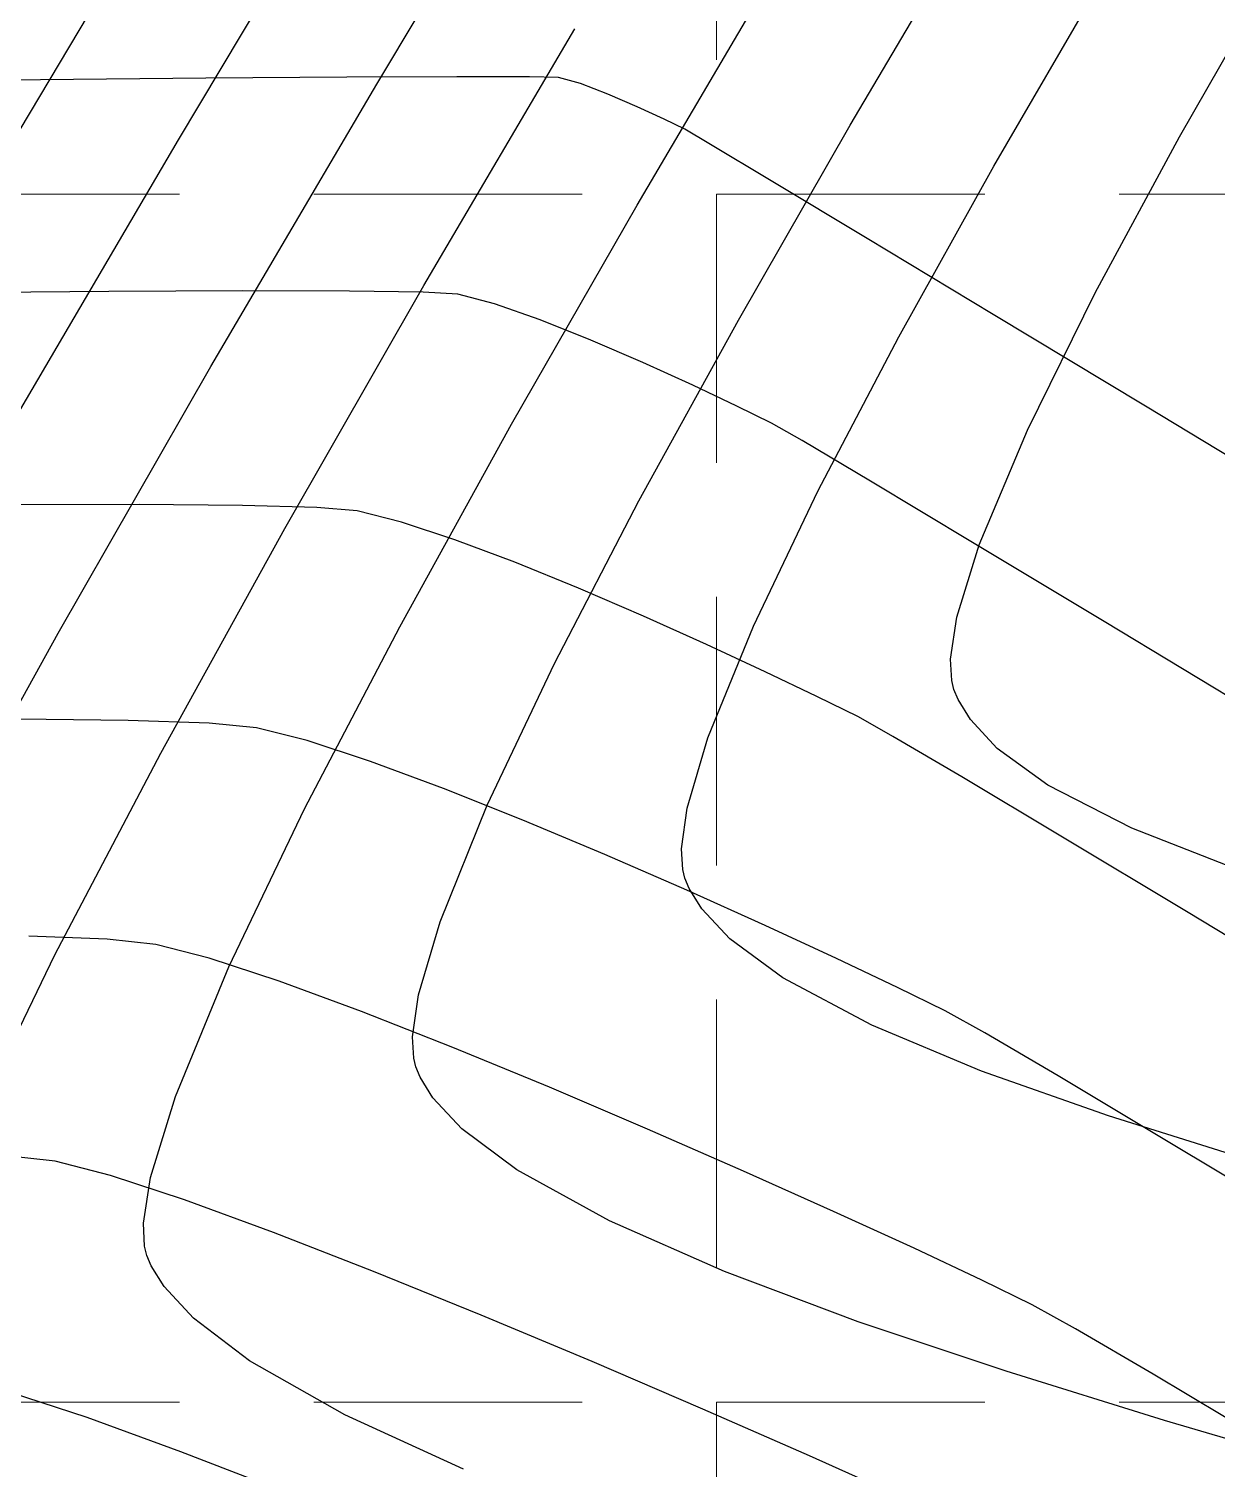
# Model space of a CAD drawing. Header units: inches. Extents: x 2547543 to 2548696, y 7125653 to 7126375.
# Drawn here: x 2547821.34 to 2547839.05, y 7125833.38 to 7125854.84 of the extents above; entities that cross this region are included whole.
import ezdxf

# ---------------------------------------------------------------- set-up
doc = ezdxf.new("R2010")
doc.units = ezdxf.units.IN
doc.header["$MEASUREMENT"] = 0
doc.linetypes.add('HIDDEN', pattern=[0.375, 0.25, -0.125])
for name, color, linetype in [('CONT-MJR', 6, 'Continuous'), ('CONT-MNR', 14, 'Continuous'), ('GRID', 254, 'HIDDEN'), ('V-TOPO-MAJR-E', 6, 'Continuous'), ('V-TOPO-MINR-E', 14, 'Continuous')]:
    doc.layers.add(name, color=color, linetype=linetype)

msp = doc.modelspace()

# ---------------------------------------------------------------- linework, layer by layer
at = {"layer": 'CONT-MJR', "color": 35}
for points, elevation in [([(2547820.614763337, 7125852.357143493), (2547823.691317408, 7125857.512633505)], 575), ([(2547833.576920695, 7125853.406456714), (2547835.388672926, 7125856.473457456)], 570), ([(2547830.428216655, 7125847.809372501), (2547831.910736078, 7125850.50108725)], 570), ([(2547829.167460008, 7125845.383335907), (2547830.428216655, 7125847.809372501)], 570), ([(2547827.141405973, 7125840.446664758), (2547827.463625365, 7125841.536390948)], 570), ([(2547827.052618803, 7125839.822527695), (2547827.141405973, 7125840.446664758)], 570), ([(2547827.104012799, 7125839.376439897), (2547827.070797814, 7125839.504658932)], 570), ([(2547827.168694026, 7125839.221943514), (2547827.104012799, 7125839.376439897)], 570), ([(2547829.986652921, 7125837.079029667), (2547828.607180728, 7125837.839600873)], 570), ([(2547831.703058706, 7125836.32471698), (2547829.986652921, 7125837.079029667)], 570), ([(2547835.90169536, 7125834.837946109), (2547833.695154159, 7125835.57743255)], 570), ([(2547840.71313932, 7125833.385446154), (2547838.261438387, 7125834.1070274)], 570)]:
    msp.add_lwpolyline(points, dxfattribs=dict(at, elevation=elevation))
at = {"layer": 'CONT-MJR', "color": 35, "extrusion": (0.8674738058234434, -0.4974828602175064, 0), "elevation": -1334811.044558596}
msp.add_lwpolyline([(7448991.36021347, 570), (7448994.709443663, 570)], dxfattribs=at)
at = {"layer": 'CONT-MJR', "color": 35, "extrusion": (0.9033709465058583, -0.4288600389510662, 0), "elevation": -754355.4821131323}
msp.add_lwpolyline([(7529941.470743118, 570.0000000000009), (7529943.804596122, 570.0000000000009)], dxfattribs=at)
at = {"layer": 'CONT-MJR', "color": 35, "extrusion": (0.9270922721656076, -0.3748331880861284, 0), "elevation": -308930.7485435968}
msp.add_lwpolyline([(7561322.911948836, 570), (7561324.78728532, 570)], dxfattribs=at)
at = {"layer": 'CONT-MJR', "color": 35, "extrusion": (0.9983686352359417, 0.05709700672647761, 0), "elevation": 2950534.741618912}
msp.add_lwpolyline([(6968741.361777454, 570), (6968741.680165625, 570)], dxfattribs=at)
at = {"layer": 'CONT-MJR', "color": 35, "extrusion": (0.8516091564621366, 0.5241773026656611, 0), "elevation": 5904956.128530357}
msp.add_lwpolyline([(4732916.393691211, 570), (4732916.755939802, 570)], dxfattribs=at)
at = {"layer": 'CONT-MJR', "color": 35, "extrusion": (0.7325327532969671, 0.6807317866437301, 0), "elevation": 6717152.044791153}
msp.add_lwpolyline([(3485522.699083135, 570.0000000000009), (3485523.328956115, 570.0000000000009)], dxfattribs=at)
at = {"layer": 'CONT-MJR', "color": 35, "extrusion": (-0.5984814294084385, -0.8011366791336121, 0), "elevation": -7233598.169575708}
msp.add_lwpolyline([(-2223522.666618685, 570), (-2223523.68995175, 570)], dxfattribs=at)
at = {"layer": 'CONT-MJR', "color": 35, "extrusion": (0.3512258913561722, 0.9362907525128413, 0), "elevation": 7566719.115684908}
msp.add_lwpolyline([(117264.8246278102, 570.0000000000005), (117266.9522740017, 570.0000000000005)], dxfattribs=at)
at = {"layer": 'CONT-MJR', "color": 35, "extrusion": (-0.2958765752953187, -0.9552261785522388, 0), "elevation": -7560628.942253757}
msp.add_lwpolyline([(325394.4143331279, 570), (325391.9439830901, 570)], dxfattribs=at)
at = {"layer": 'CONT-MNR', "color": 35}
for points, elevation in [([(2547826.519733646, 7125854.016733589), (2547829.133545259, 7125858.380129893)], 573), ([(2547838.484651746, 7125853.229351319), (2547839.940485189, 7125855.771917833)], 568), ([(2547824.048392224, 7125849.810431959), (2547826.519733646, 7125854.016733589)], 573), ([(2547820.87545591, 7125848.602542557), (2547823.566613168, 7125853.188745474)], 574), ([(2547837.228496694, 7125850.905527414), (2547838.484651746, 7125853.229351319)], 568), ([(2547832.133173687, 7125845.942568999), (2547833.094933972, 7125847.951210568)], 569), ([(2547823.300900703, 7125844.050050352), (2547825.149280195, 7125847.395182919)], 572), ([(2547825.445301671, 7125843.216574518), (2547826.863643765, 7125845.932313547)], 571), ([(2547835.071457615, 7125845.449116347), (2547835.165704013, 7125846.073602346)], 568), ([(2547819.739727458, 7125842.163322421), (2547821.771172869, 7125845.834777427)], 573), ([(2547835.088490162, 7125845.128576627), (2547835.071457615, 7125845.449116347)], 568), ([(2547835.122071172, 7125844.998483041), (2547835.088490162, 7125845.128576627)], 568), ([(2547835.766857751, 7125844.117269748), (2547835.366664403, 7125844.547463667)], 568), ([(2547831.146205798, 7125843.228365036), (2547831.456370787, 7125844.277745931)], 569), ([(2547831.06154784, 7125842.623572056), (2547831.146205798, 7125843.228365036)], 569), ([(2547839.310166145, 7125842.329256862), (2547837.771152651, 7125842.932649947)], 568), ([(2547831.080231242, 7125842.313396156), (2547831.06154784, 7125842.623572056)], 569), ([(2547823.520284878, 7125838.930283377), (2547824.316640759, 7125840.862838951)], 571), ([(2547833.896364914, 7125839.993335339), (2547832.572223992, 7125840.698959609)], 569), ([(2547839.511427614, 7125837.990271503), (2547837.42726337, 7125838.64238276)], 569), ([(2547823.094983613, 7125836.565418324), (2547823.060308303, 7125836.701948408)], 571), ([(2547823.159731168, 7125836.411097788), (2547823.094983613, 7125836.565418324)], 571), ([(2547823.787487141, 7125835.629585332), (2547823.351471548, 7125836.100386007)], 571), ([(2547824.625681148, 7125834.994258704), (2547823.787487141, 7125835.629585332)], 571)]:
    msp.add_lwpolyline(points, dxfattribs=dict(at, elevation=elevation))
at = {"layer": 'CONT-MNR', "color": 35, "extrusion": (0.8583202129888187, -0.5131144238616073, 0), "elevation": -1469529.587112186}
msp.add_lwpolyline([(7423588.848174811, 574.0000000000009), (7423594.393154694, 574.0000000000009)], dxfattribs=at)
at = {"layer": 'CONT-MNR', "color": 35, "extrusion": (0.8614775384883674, -0.5077956780832461, 0), "elevation": -1423578.295960409}
msp.add_lwpolyline([(7432538.889208112, 571.0000000000009), (7432542.890113631, 571.0000000000009)], dxfattribs=at)
at = {"layer": 'CONT-MNR', "color": 35, "extrusion": (0.8648733078239105, -0.501990200515635, 0), "elevation": -1373553.166771608}
msp.add_lwpolyline([(7441948.438241012, 569), (7441951.592735209, 569)], dxfattribs=at)
at = {"layer": 'CONT-MNR', "color": 35, "extrusion": (0.8618707386264596, -0.5071280212130669, 0), "elevation": -1417820.993867371}
msp.add_lwpolyline([(7433637.054801084, 572.0000000000005), (7433641.494516791, 572.0000000000005)], dxfattribs=at)
at = {"layer": 'CONT-MNR', "color": 35, "extrusion": (0.8735995340926699, -0.4866455116746378, 0), "elevation": -1241976.181980744}
msp.add_lwpolyline([(7465031.58784261, 569.0000000000005), (7465034.49575276, 569.0000000000005)], dxfattribs=at)
at = {"layer": 'CONT-MNR', "color": 35, "extrusion": (0.8675883151264245, -0.4972831340957503, 0), "elevation": -1333098.23864266}
msp.add_lwpolyline([(7449295.441200116, 571.0000000000009), (7449299.201297279, 571.0000000000009)], dxfattribs=at)
at = {"layer": 'CONT-MNR', "color": 35, "extrusion": (0.8676716787965406, -0.4971376648518926, 0), "elevation": -1331851.409576185}
msp.add_lwpolyline([(7449515.817390399, 572.0000000000005), (7449519.988292719, 572.0000000000005)], dxfattribs=at)
at = {"layer": 'CONT-MNR', "color": 35, "extrusion": (0.8965413835491839, -0.4429599841788368, 0), "elevation": -872225.2904786291}
msp.add_lwpolyline([(7517207.887199392, 568.0000000000009), (7517210.168231901, 568.0000000000009)], dxfattribs=at)
at = {"layer": 'CONT-MNR', "color": 35, "extrusion": (0.8853800658609122, -0.4648678726005128, 0), "elevation": -1056777.144158727}
msp.add_lwpolyline([(7493489.478940793, 569.0000000000005), (7493492.077241366, 569.0000000000005)], dxfattribs=at)
at = {"layer": 'CONT-MNR', "color": 35, "extrusion": (0.8677333979528735, -0.4970299287539537, 0), "elevation": -1330928.604692941}
msp.add_lwpolyline([(7449678.092903572, 573.0000000000009), (7449682.674557962, 573.0000000000009)], dxfattribs=at)
at = {"layer": 'CONT-MNR', "color": 35, "extrusion": (0.8755796814429704, -0.48307372257682, 0), "elevation": -1211483.487390546}
msp.add_lwpolyline([(7470034.118928398, 571), (7470037.566434119, 571)], dxfattribs=at)
at = {"layer": 'CONT-MNR', "color": 35, "extrusion": (0.9216005263521542, -0.3881397555358541, 0), "elevation": -417738.0350436629}
msp.add_lwpolyline([(7556100.736005522, 568.0000000000009), (7556102.587366131, 568.0000000000009)], dxfattribs=at)
at = {"layer": 'CONT-MNR', "color": 35, "extrusion": (0.9554588502623934, -0.2951243559167308, 0), "elevation": 331340.9252479933}
msp.add_lwpolyline([(7560380.908891281, 568.0000000000005), (7560382.039939589, 568.0000000000005)], dxfattribs=at)
at = {"layer": 'CONT-MNR', "color": 35, "extrusion": (0.9263756408616507, -0.3766008125564337, 0), "elevation": -323349.7469467707}
msp.add_lwpolyline([(7560723.956203296, 569), (7560725.753339354, 569)], dxfattribs=at)
at = {"layer": 'CONT-MNR', "color": 35, "extrusion": (0.923535890980939, 0.3835120051185403, 0), "elevation": 5085864.283066684}
msp.add_lwpolyline([(5603848.087869526, 568.0000000000009), (5603848.253289149, 568.0000000000009)], dxfattribs=at)
at = {"layer": 'CONT-MNR', "color": 35, "extrusion": (0.8546941583344425, 0.5191318673602872, 0), "elevation": 5876872.990729893}
msp.add_lwpolyline([(4767755.176293461, 568.0000000000005), (4767755.525246843, 568.0000000000005)], dxfattribs=at)
at = {"layer": 'CONT-MNR', "color": 35, "extrusion": (0.8855782294950465, -0.4644902576420938, 0), "elevation": -1053588.2908474}
msp.add_lwpolyline([(7493928.065770917, 572.0000000000005), (7493931.458963299, 572.0000000000005)], dxfattribs=at)
at = {"layer": 'CONT-MNR', "color": 35, "extrusion": (-0.5858519681347908, -0.8104180843444895, 0), "elevation": -7267567.537353027}
msp.add_lwpolyline([(-2109876.68994298, 568), (-2109877.619322971, 568)], dxfattribs=at)
at = {"layer": 'CONT-MNR', "color": 35, "extrusion": (0.4554976039574209, 0.8902370093346202, 0), "elevation": 7504223.101382781}
msp.add_lwpolyline([(977624.9043382523, 568.0000000000009), (977626.3097039424, 568.0000000000009)], dxfattribs=at)
at = {"layer": 'CONT-MNR', "color": 35, "extrusion": (0.9016921897269821, -0.4323785320588432, 0), "elevation": -783707.3248477695}
msp.add_lwpolyline([(7526939.589232216, 571), (7526942.199585943, 571)], dxfattribs=at)
at = {"layer": 'CONT-MNR', "color": 35, "extrusion": (0.9676956460384099, 0.2521212736726208, 0), "elevation": 4262101.483224805}
msp.add_lwpolyline([(6253284.033840406, 569), (6253284.16397914, 569)], dxfattribs=at)
at = {"layer": 'CONT-MNR', "color": 35, "extrusion": (0.9228966177861357, 0.3850478319363859, 0), "elevation": 5095174.801919607}
msp.add_lwpolyline([(5595378.640543377, 569), (5595378.807469065, 569)], dxfattribs=at)
at = {"layer": 'CONT-MNR', "color": 35, "extrusion": (0.8528358723864732, 0.5221790638955217, 0), "elevation": 5893847.347271524}
msp.add_lwpolyline([(4746749.250927468, 569), (4746749.607913394, 569)], dxfattribs=at)
at = {"layer": 'CONT-MNR', "color": 35, "extrusion": (0.7319967131825829, 0.6813081622070117, 0), "elevation": 6719898.316524608}
msp.add_lwpolyline([(3480233.80828799, 569.0000000000009), (3480234.420220837, 569.0000000000009)], dxfattribs=at)
at = {"layer": 'CONT-MNR', "color": 35, "extrusion": (-0.5924021605619453, -0.8056424021621127, 0), "elevation": -7250220.938669959}
msp.add_lwpolyline([(-2168721.472090503, 569.0000000000009), (-2168722.454638353, 569.0000000000009)], dxfattribs=at)
at = {"layer": 'CONT-MNR', "color": 35, "extrusion": (0.9002401895369953, -0.4353936163316992, 0), "elevation": -808894.1895998917}
msp.add_lwpolyline([(7524270.921262914, 572), (7524273.807590424, 572)], dxfattribs=at)
at = {"layer": 'CONT-MNR', "color": 35, "extrusion": (-0.385368842409811, -0.9227626213169464, 0), "elevation": -7557314.590629874}
msp.add_lwpolyline([(-395029.0485910559, 569), (-395030.8245393182, 569)], dxfattribs=at)
at = {"layer": 'CONT-MNR', "color": 35, "extrusion": (0.3322661886606628, 0.943185655039832, 0), "elevation": 7567549.01890772}
msp.add_lwpolyline([(-35408.46605300996, 569), (-35406.45995826973, 569)], dxfattribs=at)
at = {"layer": 'CONT-MNR', "color": 35, "extrusion": (0.9559977918106535, -0.2933738605485406, 0), "elevation": 345178.782691272}
msp.add_lwpolyline([(7559749.845891003, 571.0000000000009), (7559751.104291645, 571.0000000000009)], dxfattribs=at)
at = {"layer": 'CONT-MNR', "color": 35, "extrusion": (0.9880827212655666, -0.1539237991229187, 0), "elevation": 1420624.01753275}
msp.add_lwpolyline([(7433087.061229968, 571), (7433087.751754205, 571)], dxfattribs=at)
at = {"layer": 'CONT-MNR', "color": 35, "extrusion": (0.9989814521670731, 0.04512270189345769, 0), "elevation": 2866764.985895022}
msp.add_lwpolyline([(7003614.035990281, 571), (7003614.379351676, 571)], dxfattribs=at)
at = {"layer": 'CONT-MNR', "color": 35, "extrusion": (0.851005901084415, 0.5251561256612199, 0), "elevation": 5910389.185598531}
msp.add_lwpolyline([(4726123.531460866, 571), (4726123.89657206, 571)], dxfattribs=at)
at = {"layer": 'CONT-MNR', "color": 35, "extrusion": (-0.4932806016490615, -0.8698702478167305, 0), "elevation": -7455344.316609244}
msp.add_lwpolyline([(-1298757.705393801, 571.0000000000009), (-1298759.334685041, 571.0000000000009)], dxfattribs=at)
at = {"layer": 'CONT-MNR', "color": 35, "extrusion": (-0.4161338766111282, -0.9093033579266022, 0), "elevation": -7539781.68569013}
msp.add_lwpolyline([(-648552.2810149342, 571), (-648554.2295361226, 571)], dxfattribs=at)
at = {"layer": 'GRID', "color": 252, "linetype": 'HIDDEN', "lineweight": 0, "ltscale": 16}
for p, q in [((2547831.583313598, 7126356.376313465), (2547831.583313598, 7125726.296813901)), ((2547561.583313602, 7125852.376313472), (2548677.583313586, 7125852.376313472)), ((2547561.583313602, 7125834.376313472), (2548677.583313586, 7125834.376313472))]:
    msp.add_line(p, q, dxfattribs=at)
at = {"layer": 'V-TOPO-MAJR-E', "color": 35}
for points, elevation in [([(2547822.526949723, 7125850.926833441), (2547820.200127492, 7125850.908283013)], 565), ([(2547826.115805485, 7125850.933360373), (2547824.526588047, 7125850.93580851)], 565), ([(2547828.276541861, 7125850.741255959), (2547827.730029792, 7125850.886803116)], 565), ([(2547829.708584081, 7125850.201628506), (2547828.954204428, 7125850.50289687)], 565), ([(2547831.229760995, 7125849.529974576), (2547830.485247407, 7125849.867353523)], 565), ([(2547822.206885878, 7125834.147769006), (2547821.063446048, 7125834.522798338)], 570), ([(2547823.600396973, 7125833.640306788), (2547822.206885878, 7125834.147769006)], 570), ([(2547825.187559882, 7125833.026737263), (2547823.600396973, 7125833.640306788)], 570)]:
    msp.add_lwpolyline(points, dxfattribs=dict(at, elevation=elevation))
at = {"layer": 'V-TOPO-MAJR-E', "color": 35, "extrusion": (0.004488300509088292, -0.9999899275285429, 0), "elevation": -7114343.758758597}
msp.add_lwpolyline([(2579781.824081101, 565.0000000000005), (2579779.824422637, 565.0000000000005)], dxfattribs=at)
at = {"layer": 'V-TOPO-MAJR-E', "color": 35, "extrusion": (-0.01434660914324047, -0.9998970821069993, 0), "elevation": -7161670.22124488}
msp.add_lwpolyline([(2445333.196428338, 565.0000000000009), (2445332.100755999, 565.0000000000009)], dxfattribs=at)
at = {"layer": 'V-TOPO-MAJR-E', "color": 35, "extrusion": (-0.05935184819316583, -0.9982371251942374, 0), "elevation": -7264507.188460218}
msp.add_lwpolyline([(2120403.808634424, 565.0000000000009), (2120403.289053736, 565.0000000000009)], dxfattribs=at)
at = {"layer": 'V-TOPO-MAJR-E', "color": 35, "extrusion": (-0.3318099127028873, -0.9433462682557782, 0), "elevation": -7567539.382932789}
msp.add_lwpolyline([(39057.10280273249, 565.0000000000009), (39056.38444237085, 565.0000000000009)], dxfattribs=at)
at = {"layer": 'V-TOPO-MAJR-E', "color": 35, "extrusion": (0.3953368980250671, 0.9185361925694153, 0), "elevation": 7552602.406711594}
msp.add_lwpolyline([(476836.8691204386, 565.0000000000009), (476837.7146650478, 565.0000000000009)], dxfattribs=at)
at = {"layer": 'V-TOPO-MAJR-E', "color": 35, "extrusion": (-0.4268836643966886, -0.9043065503861263, 0), "elevation": -7531579.938646607}
msp.add_lwpolyline([(-737887.5613913205, 565.0000000000009), (-737888.2889437606, 565.0000000000009)], dxfattribs=at)
at = {"layer": 'V-TOPO-MAJR-E', "color": 35, "extrusion": (-0.4408427438521898, -0.8975843554746666, 0), "elevation": -7519243.979043709}
msp.add_lwpolyline([(-854484.3034889814, 565), (-854484.8793834615, 565)], dxfattribs=at)
at = {"layer": 'V-TOPO-MAJR-E', "color": 35, "extrusion": (-0.4981832041424201, -0.8670717935156187, 0), "elevation": -7447909.95379503}
msp.add_lwpolyline([(-1340824.133812093, 565), (-1340824.657237086, 565)], dxfattribs=at)
at = {"layer": 'V-TOPO-MAJR-E', "color": 35, "extrusion": (-0.5107339001112822, -0.8597388459742407, 0), "elevation": -7427633.554641191}
msp.add_lwpolyline([(-1448940.43337834, 565.0000000000009), (-1448941.619120799, 565.0000000000009)], dxfattribs=at)
at = {"layer": 'V-TOPO-MAJR-E', "color": 35, "extrusion": (0.5140133371291001, 0.8577821921988157, 0), "elevation": 7422046.19778925}
msp.add_lwpolyline([(1477292.658414942, 565.0000000000005), (1477294.432194368, 565.0000000000005)], dxfattribs=at)
at = {"layer": 'V-TOPO-MAJR-E', "color": 35, "extrusion": (0.5155040748380509, 0.8568871272375174, 0), "elevation": 7419466.255958313}
msp.add_lwpolyline([(1490193.618241466, 565), (1490195.90571859, 565)], dxfattribs=at)
at = {"layer": 'V-TOPO-MAJR-E', "color": 35, "extrusion": (-0.5163406301589044, -0.8563832983233067, 0), "elevation": -7418007.455600935}
msp.add_lwpolyline([(-1497435.729939057, 565.0000000000009), (-1497438.456765639, 565.0000000000009)], dxfattribs=at)
at = {"layer": 'V-TOPO-MINR-E', "color": 35}
for points, elevation in [([(2547821.507437324, 7125854.082197491), (2547818.764357772, 7125854.056019423)], 564), ([(2547826.073921834, 7125854.11904149), (2547823.974930361, 7125854.103631008)], 564), ([(2547829.554332206, 7125854.023306924), (2547829.230736365, 7125854.116349897)], 564), ([(2547830.400039441, 7125853.679078966), (2547829.964116772, 7125853.8665538)], 564), ([(2547830.80204959, 7125853.493870855), (2547830.400039441, 7125853.679078966)], 564), ([(2547831.110096595, 7125853.343917904), (2547830.80204959, 7125853.493870855)], 564), ([(2547837.974500791, 7125849.219052654), (2547835.708826509, 7125850.58436699)], 564), ([(2547822.97925426, 7125847.752575528), (2547821.078969085, 7125847.750035875)], 566), ([(2547824.520114277, 7125847.739570291), (2547822.97925426, 7125847.752575528)], 566), ([(2547826.22932322, 7125847.657256333), (2547825.627990233, 7125847.70860296)], 566), ([(2547828.578004303, 7125846.892127231), (2547827.683922451, 7125847.228323863)], 566), ([(2547822.815768247, 7125844.53663344), (2547821.184123867, 7125844.554304024)], 567), ([(2547824.023523952, 7125844.495563406), (2547822.815768247, 7125844.53663344)], 567), ([(2547836.714958295, 7125842.812290402), (2547835.237659522, 7125843.694273651)], 566), ([(2547840.79693411, 7125840.354615397), (2547838.587294743, 7125841.68724307)], 566), ([(2547823.227910074, 7125841.198162769), (2547822.502088467, 7125841.27520491)], 568), ([(2547835.580451778, 7125839.881226089), (2547834.993622734, 7125840.208710455)], 567), ([(2547829.093857528, 7125839.070419162), (2547827.654745288, 7125839.663244488)], 568), ([(2547838.21759879, 7125838.318365989), (2547836.675506808, 7125839.238467039)], 567), ([(2547840.14553869, 7125837.158855626), (2547838.21759879, 7125838.318365989)], 567), ([(2547821.727203502, 7125837.968615986), (2547820.915192685, 7125838.058821429)], 569), ([(2547835.535405329, 7125836.19798106), (2547834.530859823, 7125836.670492673)], 568), ([(2547828.074411317, 7125835.675519128), (2547826.472266331, 7125836.326568468)], 569), ([(2547836.9351806, 7125835.470942577), (2547836.288131448, 7125835.830307973)], 568), ([(2547838.089195934, 7125834.794353426), (2547836.9351806, 7125835.470942577)], 568), ([(2547831.3799668, 7125834.274009953), (2547829.729253836, 7125834.982321793)], 569), ([(2547839.68505074, 7125833.841290047), (2547838.089195934, 7125834.794353426)], 568), ([(2547832.969723118, 7125833.577617104), (2547831.3799668, 7125834.274009953)], 569), ([(2547834.441695702, 7125832.92017674), (2547832.969723118, 7125833.577617104)], 569)]:
    msp.add_lwpolyline(points, dxfattribs=dict(at, elevation=elevation))
at = {"layer": 'V-TOPO-MINR-E', "color": 35, "extrusion": (0.008686026039557267, -0.9999622757642612, 0), "elevation": -7103454.820840511}
msp.add_lwpolyline([(2609623.214516335, 564.0000000000009), (2609620.74693021, 564.0000000000009)], dxfattribs=at)
at = {"layer": 'V-TOPO-MINR-E', "color": 35, "extrusion": (0.004951752119431595, -0.9999877400003202, 0), "elevation": -7113150.552910791}
msp.add_lwpolyline([(2583081.938406643, 564.0000000000009), (2583080.300811708, 564.0000000000009)], dxfattribs=at)
at = {"layer": 'V-TOPO-MINR-E', "color": 35, "extrusion": (-0.0004348394150742217, -0.9999999054573371, 0), "elevation": -7126961.349365007}
msp.add_lwpolyline([(2544729.951621016, 564), (2544728.86837772, 564)], dxfattribs=at)
at = {"layer": 'V-TOPO-MINR-E', "color": 35, "extrusion": (-0.02368510541579089, -0.9997194685417721, 0), "elevation": -7184200.694014945}
msp.add_lwpolyline([(2378337.878563656, 564.0000000000005), (2378337.442444831, 564.0000000000005)], dxfattribs=at)
at = {"layer": 'V-TOPO-MINR-E', "color": 35, "extrusion": (-0.3572782295520195, -0.9339980014369273, 0), "elevation": -7565817.448672079}
msp.add_lwpolyline([(-166244.3590025725, 564.0000000000009), (-166244.7977450164, 564.0000000000009)], dxfattribs=at)
at = {"layer": 'V-TOPO-MINR-E', "color": 35, "extrusion": (-0.5074514094044736, -0.8616803740908884, 0), "elevation": -7433108.462847071}
msp.add_lwpolyline([(-1420607.840271955, 564), (-1420608.258512286, 564)], dxfattribs=at)
at = {"layer": 'V-TOPO-MINR-E', "color": 35, "extrusion": (0.5137547093378739, 0.85793711811132, 0), "elevation": 7422494.316440608}
msp.add_lwpolyline([(1475060.335331668, 564.0000000000005), (1475061.415229132, 564.0000000000005)], dxfattribs=at)
at = {"layer": 'V-TOPO-MINR-E', "color": 35, "extrusion": (-0.5151697959681407, -0.8570881409295921, 0), "elevation": -7420050.033763593}
msp.add_lwpolyline([(-1487305.413985551, 564), (-1487307.085610357, 564)], dxfattribs=at)
at = {"layer": 'V-TOPO-MINR-E', "color": 35, "extrusion": (-0.5157909416114875, -0.8567144825153449, 0), "elevation": -7418969.975194633}
msp.add_lwpolyline([(-1492681.431871999, 564), (-1492683.62528247, 564)], dxfattribs=at)
at = {"layer": 'V-TOPO-MINR-E', "color": 35, "extrusion": (0.5163566124786967, 0.8563736618728562, 0), "elevation": 7417982.575331769}
msp.add_lwpolyline([(1497575.00055021, 564), (1497578.027702031, 564)], dxfattribs=at)
at = {"layer": 'V-TOPO-MINR-E', "color": 35, "extrusion": (-0.02794107038938766, -0.9996095720757656, 0), "elevation": -7194254.553885241}
msp.add_lwpolyline([(2347727.073308853, 566), (2347725.965000184, 566)], dxfattribs=at)
at = {"layer": 'V-TOPO-MINR-E', "color": 35, "extrusion": (-0.2451407090827187, -0.969487510363296, 0), "elevation": -7532996.232937411}
msp.add_lwpolyline([(723251.0391642943, 566), (723250.3603896247, 566)], dxfattribs=at)
at = {"layer": 'V-TOPO-MINR-E', "color": 35, "extrusion": (-0.3130337811555806, -0.9497419922565496, 0), "elevation": -7565272.476775232}
msp.add_lwpolyline([(189148.0386356665, 566.0000000000005), (189147.1999492939, 566.0000000000005)], dxfattribs=at)
at = {"layer": 'V-TOPO-MINR-E', "color": 35, "extrusion": (0.3773391707991707, 0.9260751320387534, 0), "elevation": 7560465.124477243}
msp.add_lwpolyline([(329379.4441368305, 566), (329380.4707296928, 566)], dxfattribs=at)
at = {"layer": 'V-TOPO-MINR-E', "color": 35, "extrusion": (0.3954431136159693, 0.9184904702247638, 0), "elevation": 7552543.74869494}
msp.add_lwpolyline([(477708.7349577812, 566.0000000000009), (477709.7871151068, 566.0000000000009)], dxfattribs=at)
at = {"layer": 'V-TOPO-MINR-E', "color": 35, "extrusion": (-0.4093619132501422, -0.9123720863661837, 0), "elevation": -7544407.829170378}
msp.add_lwpolyline([(-592479.5323075731, 566.0000000000005), (-592480.5638657813, 566.0000000000005)], dxfattribs=at)
at = {"layer": 'V-TOPO-MINR-E', "color": 35, "extrusion": (0.4209041099517105, 0.9071051373604707, 0), "elevation": 7536283.93502268}
msp.add_lwpolyline([(688145.7782889721, 566), (688146.7429042077, 566)], dxfattribs=at)
at = {"layer": 'V-TOPO-MINR-E', "color": 35, "extrusion": (-0.4314459118113668, -0.9021388059391185, 0), "elevation": -7527753.36919939}
msp.add_lwpolyline([(-775917.5555444029, 566.0000000000009), (-775918.4067704398, 566.0000000000009)], dxfattribs=at)
at = {"layer": 'V-TOPO-MINR-E', "color": 35, "extrusion": (-0.442655112857101, -0.8966919488104415, 0), "elevation": -7517499.08336108}
msp.add_lwpolyline([(-869669.5750071723, 566.0000000000009), (-869670.2663423982, 566.0000000000009)], dxfattribs=at)
at = {"layer": 'V-TOPO-MINR-E', "color": 35, "extrusion": (-0.09579141110816924, -0.9954014293529551, 0), "elevation": -7337135.454699357}
msp.add_lwpolyline([(1853513.683538234, 567.0000000000009), (1853512.97518814, 567.0000000000009)], dxfattribs=at)
at = {"layer": 'V-TOPO-MINR-E', "color": 35, "extrusion": (-0.246138539313992, -0.9692346565534965, 0), "elevation": -7533733.233674482}
msp.add_lwpolyline([(715495.8643291111, 567), (715495.0869840835, 567)], dxfattribs=at)
at = {"layer": 'V-TOPO-MINR-E', "color": 35, "extrusion": (0.4906064349387764, 0.8713812747567303, 0), "elevation": 7459311.147976026}
msp.add_lwpolyline([(1275850.04231906, 566.0000000000009), (1275850.632209125, 566.0000000000009)], dxfattribs=at)
at = {"layer": 'V-TOPO-MINR-E', "color": 35, "extrusion": (-0.3117037380482949, -0.9501793408018931, 0), "elevation": -7564996.705824312}
msp.add_lwpolyline([(199739.8463790724, 567.0000000000009), (199738.8517811242, 567.0000000000009)], dxfattribs=at)
at = {"layer": 'V-TOPO-MINR-E', "color": 35, "extrusion": (-0.5075029529945565, -0.8616500175255642, 0), "elevation": -7433017.25091112}
msp.add_lwpolyline([(-1421044.44023994, 566.0000000000009), (-1421045.629268342, 566.0000000000009)], dxfattribs=at)
at = {"layer": 'V-TOPO-MINR-E', "color": 35, "extrusion": (-0.3477775040843312, -0.9375770942449869, 0), "elevation": -7567104.758169725}
msp.add_lwpolyline([(-89423.35707644885, 567.0000000000009), (-89424.51704799663, 567.0000000000009)], dxfattribs=at)
at = {"layer": 'V-TOPO-MINR-E', "color": 35, "extrusion": (-0.37079362144291, -0.9287152902247556, 0), "elevation": -7562598.026477297}
msp.add_lwpolyline([(-276009.6843653643, 567), (-276010.9559916067, 567)], dxfattribs=at)
at = {"layer": 'V-TOPO-MINR-E', "color": 35, "extrusion": (-0.387036049259333, -0.9220645837324668, 0), "elevation": -7556589.05950956}
msp.add_lwpolyline([(-408694.2077471144, 567.0000000000009), (-408695.5366067062, 567.0000000000009)], dxfattribs=at)
at = {"layer": 'V-TOPO-MINR-E', "color": 35, "extrusion": (-0.5150495430841908, -0.857160409823486, 0), "elevation": -7420252.48121298}
msp.add_lwpolyline([(-1486255.13745517, 566), (-1486257.321802962, 566)], dxfattribs=at)
at = {"layer": 'V-TOPO-MINR-E', "color": 35, "extrusion": (0.3994667475559196, 0.9167476848059642, 0), "elevation": 7550372.980031625}
msp.add_lwpolyline([(510818.6292590774, 567.0000000000009), (510819.9606064786, 567.0000000000009)], dxfattribs=at)
at = {"layer": 'V-TOPO-MINR-E', "color": 35, "extrusion": (-0.4097580348248827, -0.9121942517339443, 0), "elevation": -7544146.397568117}
msp.add_lwpolyline([(-595752.8160288576, 567.0000000000009), (-595754.0949500734, 567.0000000000009)], dxfattribs=at)
at = {"layer": 'V-TOPO-MINR-E', "color": 35, "extrusion": (-0.4191031208438727, -0.9079386400516977, 0), "elevation": -7537631.295395524}
msp.add_lwpolyline([(-673185.8310753782, 567), (-673187.0025633154, 567)], dxfattribs=at)
at = {"layer": 'V-TOPO-MINR-E', "color": 35, "extrusion": (-0.04088867842598719, -0.9991637082963815, 0), "elevation": -7224059.088239547}
msp.add_lwpolyline([(2254325.546851198, 568.0000000000009), (2254324.378835817, 568.0000000000009)], dxfattribs=at)
at = {"layer": 'V-TOPO-MINR-E', "color": 35, "extrusion": (-0.2483504580959866, -0.9686702483113198, 0), "elevation": -7535343.428650429}
msp.add_lwpolyline([(698295.456067468, 568.0000000000009), (698294.6329500224, 568.0000000000009)], dxfattribs=at)
at = {"layer": 'V-TOPO-MINR-E', "color": 35, "extrusion": (-0.3122531740299869, -0.9499989238458109, 0), "elevation": -7565107.414301356}
msp.add_lwpolyline([(195364.7091755117, 568), (195363.6141973068, 568)], dxfattribs=at)
at = {"layer": 'V-TOPO-MINR-E', "color": 35, "extrusion": (-0.428748841305986, -0.9034237273166864, 0), "elevation": -7530034.4336484}
msp.add_lwpolyline([(-753421.9376627849, 567), (-753422.9466615189, 567)], dxfattribs=at)
at = {"layer": 'V-TOPO-MINR-E', "color": 35, "extrusion": (-0.34570176393133, -0.9383444412446673, 0), "elevation": -7567280.584161263}
msp.add_lwpolyline([(-72676.88652969664, 568.0000000000005), (-72678.19538614387, 568.0000000000005)], dxfattribs=at)
at = {"layer": 'V-TOPO-MINR-E', "color": 35, "extrusion": (-0.4408980322653304, -0.8975571988149611, 0), "elevation": -7519184.612158188}
msp.add_lwpolyline([(-854941.286338855, 567), (-854942.077783993, 567)], dxfattribs=at)
at = {"layer": 'V-TOPO-MINR-E', "color": 35, "extrusion": (-0.3664734356688251, -0.9304285146904557, 0), "elevation": -7563795.567921457}
msp.add_lwpolyline([(-240859.4429224655, 568), (-240860.9058178132, 568)], dxfattribs=at)
at = {"layer": 'V-TOPO-MINR-E', "color": 35, "extrusion": (-0.5062060505611898, -0.8624125662206239, 0), "elevation": -7435143.645105225}
msp.add_lwpolyline([(-1409856.572203506, 567), (-1409857.841961246, 567)], dxfattribs=at)
at = {"layer": 'V-TOPO-MINR-E', "color": 35, "extrusion": (-0.3917828974594879, -0.9200576945269511, 0), "elevation": -7554378.93132301}
msp.add_lwpolyline([(-447630.5265167174, 568), (-447632.1156955943, 568)], dxfattribs=at)
at = {"layer": 'V-TOPO-MINR-E', "color": 35, "extrusion": (-0.4006934402424654, -0.916212184456558, 0), "elevation": -7549679.000984942}
msp.add_lwpolyline([(-520921.7619482703, 568), (-520923.3229312086, 568)], dxfattribs=at)
at = {"layer": 'V-TOPO-MINR-E', "color": 35, "extrusion": (-0.2495621518787788, -0.9683587828638894, 0), "elevation": -7536207.655018681}
msp.add_lwpolyline([(688866.9392999536, 569), (688866.0893216436, 569)], dxfattribs=at)
at = {"layer": 'V-TOPO-MINR-E', "color": 35, "extrusion": (-0.3121226454941962, -0.9500418170637039, 0), "elevation": -7565076.964925792}
msp.add_lwpolyline([(196403.7944078846, 569), (196402.6333117816, 569)], dxfattribs=at)
at = {"layer": 'V-TOPO-MINR-E', "color": 35, "extrusion": (-0.4086336134941818, -0.9126985098720648, 0), "elevation": -7544871.353121975}
msp.add_lwpolyline([(-586452.9295510584, 568.0000000000005), (-586454.401316626, 568.0000000000005)], dxfattribs=at)
at = {"layer": 'V-TOPO-MINR-E', "color": 35, "extrusion": (-0.3438516657092577, -0.9390239783887144, 0), "elevation": -7567405.58629593}
msp.add_lwpolyline([(-57762.14191303262, 569), (-57763.55430364562, 569)], dxfattribs=at)
at = {"layer": 'V-TOPO-MINR-E', "color": 35, "extrusion": (-0.4165202207587065, -0.9091264519851561, 0), "elevation": -7539511.210921111}
msp.add_lwpolyline([(-651751.2957982384, 568), (-651752.6172824074, 568)], dxfattribs=at)
at = {"layer": 'V-TOPO-MINR-E', "color": 35, "extrusion": (-0.3632076048971346, -0.9317082353102214, 0), "elevation": -7564590.339621946}
msp.add_lwpolyline([(-214327.0387099986, 569), (-214328.6407355112, 569)], dxfattribs=at)
at = {"layer": 'V-TOPO-MINR-E', "color": 35, "extrusion": (-0.4388956884418186, -0.8985380207131928, 0), "elevation": -7521068.784608574}
msp.add_lwpolyline([(-838170.8470275169, 568), (-838171.6847506855, 568)], dxfattribs=at)
at = {"layer": 'V-TOPO-MINR-E', "color": 35, "extrusion": (-0.3863621920499831, -0.9223471453603205, 0), "elevation": -7556878.633417846}
msp.add_lwpolyline([(-403169.7463148665, 569.0000000000009), (-403171.5404793825, 569.0000000000009)], dxfattribs=at)

doc.saveas('drawing.dxf')
